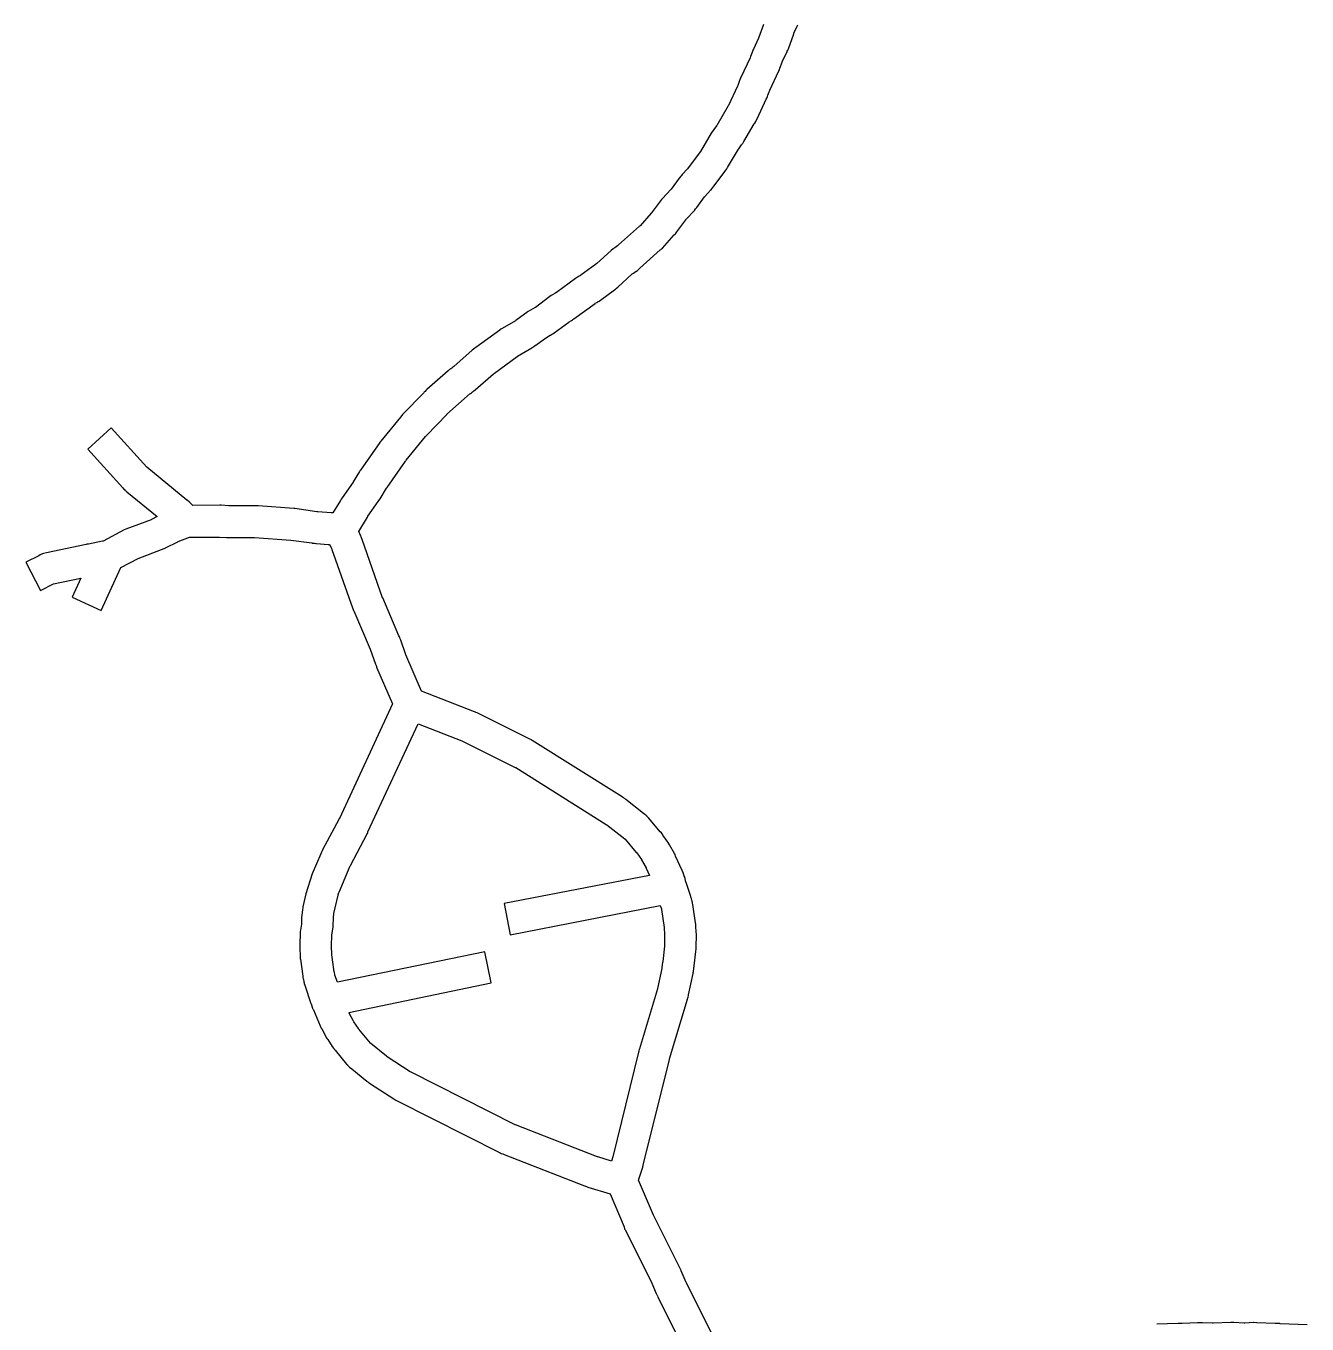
# Model space of a CAD drawing. Extents: x -48 to 255, y 1889 to 2265.
# Drawn here: x -28.9 to 39.7, y 2026.4 to 2096 of the extents above; entities that cross this region are included whole.
import ezdxf

# ---------------------------------------------------------------- set-up
doc = ezdxf.new("R2010")
doc.units = 0
doc.layers.get('0').update_dxf_attribs({"linetype": 'CONTINUOUS'})

msp = doc.modelspace()

# ---------------------------------------------------------------- linework, layer by layer
at = {"color": 7}
for points in [[(10.584245, 2096.071281), (10.32578, 2095.354044), (10.319328, 2095.341141), (10.047941, 2094.766057), (10.015618, 2094.707896), (10.009167, 2094.688376), (9.957474, 2094.546217), (9.957474, 2094.5396), (9.89932, 2094.371602), (9.866997, 2094.294054), (9.369452, 2093.24081), (9.343613, 2093.1891), (9.337162, 2093.163295), (9.285469, 2093.027587), (9.207931, 2092.801428), (9.194996, 2092.769006), (8.710374, 2091.741607), (8.697438, 2091.722087), (8.083584, 2090.675305), (8.064197, 2090.655785), (7.92204, 2090.455465), (7.883269, 2090.403755), (7.870334, 2090.384236), (7.792796, 2090.261463), (7.204788, 2089.272834), (7.191852, 2089.253315), (6.519843, 2088.348686), (6.513392, 2088.342069), (6.229082, 2088.038362), (6.190311, 2087.993137), (6.170924, 2087.973618), (6.157988, 2087.954098), (6.067525, 2087.837777), (5.641057, 2087.262692), (5.62167, 2087.243173), (5.175818, 2086.752088), (5.162882, 2086.739185), (5.124112, 2086.69396), (5.072419, 2086.629348), (5.020726, 2086.558284), (4.594258, 2085.9832), (4.574871, 2085.963681), (3.97394, 2085.298133), (3.941618, 2085.272328), (2.823756, 2084.264312), (2.75914, 2084.212603), (2.616984, 2084.109217), (2.55883, 2084.070443), (2.539446, 2084.05754), (2.429599, 2083.960605), (1.654176, 2083.267254), (1.58956, 2083.215544), (0.807703, 2082.653383), (0.781855, 2082.633863), (0.704315, 2082.595089), (0.659084, 2082.562667), (0.646162, 2082.556051), (0.626778, 2082.543148), (0.510469, 2082.459149), (-0.510468, 2081.716063), (-0.529852, 2081.703161), (-0.588006, 2081.664387), (-0.710777, 2081.593323), (-0.781855, 2081.548098), (-0.852933, 2081.496389), (-1.63479, 2080.921304), (-1.647713, 2080.914688), (-2.022487, 2080.69498), (-2.067718, 2080.662558), (-2.080641, 2080.655941), (-2.100024, 2080.643039), (-2.222795, 2080.552588), (-2.681571, 2080.223043), (-2.707419, 2080.203524), (-3.418198, 2079.783515), (-3.476352, 2079.751094), (-3.540968, 2079.71232), (-3.547419, 2079.705703), (-4.826821, 2078.768767), (-4.884975, 2078.729994), (-4.94313, 2078.684768), (-5.014206, 2078.620156), (-6.002835, 2077.754297), (-6.060989, 2077.709072), (-6.112682, 2077.670298), (-6.170836, 2077.631524), (-6.228991, 2077.586299), (-6.300067, 2077.521687), (-7.443794, 2076.514853), (-7.495487, 2076.469628), (-7.54718, 2076.417918), (-7.592412, 2076.372693), (-7.611799, 2076.346888), (-8.749045, 2075.177332), (-8.787816, 2075.125622), (-8.852431, 2075.041623), (-9.9186, 2073.755759), (-9.9186, 2073.749143), (-9.950922, 2073.710369), (-9.957374, 2073.703752), (-9.970309, 2073.684233), (-11.010631, 2072.204522), (-11.042954, 2072.152813), (-11.062341, 2072.120391), (-11.391883, 2071.56469), (-11.398334, 2071.558073), (-11.97988, 2070.718063), (-12.031573, 2070.646999), (-12.063896, 2070.601774), (-12.076832, 2070.575969), (-12.483914, 2069.90396), (-12.490366, 2069.90396), (-12.496817, 2069.90396), (-12.54851, 2069.910576), (-12.580832, 2069.910576), (-13.291611, 2069.962286), (-13.343304, 2069.968903), (-14.525782, 2070.136901), (-14.583936, 2070.143518), (-16.483655, 2070.279226), (-16.561193, 2070.285843), (-16.632269, 2070.285843), (-16.651656, 2070.285843), (-16.735659, 2070.285843), (-18.05383, 2070.279226), (-18.060281, 2070.279226), (-18.473826, 2070.311648), (-18.544902, 2070.311648), (-19.985845, 2070.298745), (-20.115079, 2070.42797), (-20.173233, 2070.486131), (-20.28308, 2070.583065), (-20.302467, 2070.589682), (-22.447727, 2072.353706), (-24.360369, 2074.466655), (-25.620386, 2073.329408), (-23.740052, 2071.248765), (-23.701282, 2071.197056), (-23.688346, 2071.184153), (-23.675411, 2071.171251), (-23.630179, 2071.126026), (-23.617243, 2071.113123), (-23.58492, 2071.087318), (-23.520305, 2071.035608), (-21.904899, 2069.710974), (-22.202134, 2069.555911), (-22.227972, 2069.543008), (-23.571991, 2069.039004), (-23.668916, 2068.993779), (-24.7997, 2068.399308), (-24.806152, 2068.399308), (-24.825539, 2068.392691), (-25.581549, 2068.231144), (-25.607387, 2068.231144), (-25.626774, 2068.231144), (-25.626774, 2068.224527), (-25.659097, 2068.224527), (-25.697868, 2068.217911), (-27.836666, 2067.759135), (-27.985284, 2067.726713), (-28.036977, 2067.707193), (-28.082209, 2067.694291), (-28.08866, 2067.687674), (-28.140353, 2067.668155), (-28.166191, 2067.655252), (-28.243729, 2067.610027), (-28.928661, 2067.261098), (-28.153266, 2065.749079), (-27.455411, 2066.104469), (-25.98216, 2066.414627), (-26.447397, 2065.387228), (-24.903068, 2064.682909), (-23.849823, 2066.976789), (-22.92581, 2067.461409), (-21.659331, 2067.939569), (-21.607638, 2067.959088), (-21.575316, 2067.971991), (-21.478391, 2068.0237), (-21.452553, 2068.036603), (-20.799928, 2068.359697), (-20.77409, 2068.372599), (-20.166697, 2068.598758), (-18.564214, 2068.611661), (-18.18944, 2068.585856), (-18.105437, 2068.579239), (-17.943897, 2068.579239), (-16.68388, 2068.585856), (-16.677429, 2068.585856), (-14.738941, 2068.450147), (-13.614618, 2068.295085), (-13.588779, 2068.288468), (-13.530625, 2068.281851), (-13.524174, 2068.281851), (-13.472481, 2068.275234), (-13.394943, 2068.268618), (-13.356172, 2068.268618), (-12.729394, 2068.216908), (-12.677701, 2068.210291), (-12.638931, 2068.203675), (-12.554928, 2068.003354), (-12.541993, 2067.970932), (-12.535541, 2067.951413), (-11.424142, 2064.811065), (-11.398303, 2064.733517), (-11.378916, 2064.675356), (-11.365981, 2064.655837), (-10.480738, 2062.601039), (-10.196425, 2061.80626), (-10.170587, 2061.728712), (-10.1512, 2061.670551), (-10.138264, 2061.644746), (-9.291791, 2059.680411), (-12.134907, 2053.535407), (-12.141358, 2053.52879), (-12.160745, 2053.483565), (-13.033065, 2051.848772), (-13.065387, 2051.790612), (-13.09771, 2051.719548), (-13.130033, 2051.635549), (-13.588808, 2050.562918), (-13.931274, 2049.496752), (-14.086353, 2048.798895), (-14.086353, 2048.792278), (-14.099289, 2048.727666), (-14.112225, 2048.650118), (-14.112225, 2048.643501), (-14.118676, 2048.617696), (-14.125127, 2048.520761), (-14.138063, 2048.4626), (-14.138063, 2048.449698), (-14.144514, 2048.385086), (-14.150966, 2048.346312), (-14.157417, 2048.217088), (-14.157417, 2048.204185), (-14.163868, 2047.945736), (-14.170319, 2047.874673), (-14.215551, 2047.545128), (-14.228487, 2047.474065), (-14.228487, 2047.454545), (-14.228487, 2047.441643), (-14.228487, 2047.415838), (-14.234938, 2047.383416), (-14.234938, 2047.370513), (-14.254325, 2046.814816), (-14.260776, 2046.801913), (-14.260776, 2046.73085), (-14.260776, 2046.659786), (-14.254325, 2046.562852), (-14.234938, 2046.168691), (-14.234938, 2046.097628), (-14.228487, 2046.026564), (-14.228487, 2046.013662), (-14.222036, 2045.994142), (-14.092801, 2045.076591), (-14.08635, 2045.005527), (-14.073414, 2044.934464), (-14.060479, 2044.89569), (-14.054027, 2044.856916), (-14.047576, 2044.831111), (-14.034641, 2044.766499), (-14.028189, 2044.746979), (-14.028189, 2044.740363), (-14.015254, 2044.695137), (-13.982931, 2044.604687), (-13.65985, 2043.62252), (-13.653399, 2043.590098), (-13.575861, 2043.363939), (-13.56941, 2043.34442), (-13.562959, 2043.337803), (-13.543572, 2043.299029), (-13.530636, 2043.273224), (-13.168785, 2042.426752), (-13.142947, 2042.36214), (-13.110624, 2042.291077), (-13.065392, 2042.213529), (-12.852159, 2041.812907), (-12.839223, 2041.800004), (-12.806901, 2041.748295), (-12.755208, 2041.677231), (-12.516126, 2041.31538), (-12.503191, 2041.295861), (-12.46442, 2041.244152), (-12.419188, 2041.179539), (-12.412737, 2041.172923), (-12.373966, 2041.127698), (-12.361031, 2041.108178), (-11.753638, 2040.371554), (-11.701945, 2040.326328), (-11.695494, 2040.313426), (-11.643801, 2040.261716), (-11.60503, 2040.222942), (-11.585643, 2040.203423), (-11.475796, 2040.112973), (-10.661631, 2039.453886), (-10.648695, 2039.440983), (-10.603463, 2039.408562), (-10.584076, 2039.389042), (-10.538845, 2039.35662), (-10.532393, 2039.35662), (-10.461317, 2039.311395), (-9.227146, 2038.510155), (-9.181914, 2038.477733), (-9.156076, 2038.464831), (-9.104383, 2038.432409), (-9.033306, 2038.399987), (-3.515077, 2035.608564), (-3.463384, 2035.582759), (-3.385846, 2035.550337), (-3.301845, 2035.517915), (0.988675, 2033.850816), (1.008059, 2033.837914), (1.143753, 2033.786204), (1.169601, 2033.779588), (2.365002, 2033.411272), (3.114551, 2031.647248), (3.127473, 2031.608474), (3.140396, 2031.5697), (3.146857, 2031.563084), (3.166241, 2031.511374), (3.179163, 2031.485569), (4.600721, 2028.648914), (4.607172, 2028.636012), (4.846254, 2028.080311), (4.878576, 2028.002763), (4.885028, 2027.989861), (4.904415, 2027.944636), (4.930253, 2027.886475), (6.42935, 2024.901202)], [(8.025323, 2025.520129), (6.455148, 2028.647555), (6.448697, 2028.667074), (6.177309, 2029.28739), (6.164374, 2029.326164), (6.151438, 2029.364938), (6.144987, 2029.371555), (6.106216, 2029.449103), (4.710505, 2032.234064), (4.691118, 2032.279289), (3.896338, 2034.153164), (4.122493, 2034.851018), (4.128945, 2034.870537), (4.128945, 2034.877154), (4.14188, 2034.928863), (4.148331, 2034.961285), (5.544043, 2040.602285), (5.556979, 2040.634707), (5.556979, 2040.647609), (6.519761, 2043.846115), (6.539148, 2043.910727), (6.545599, 2043.930246), (6.545599, 2043.936863), (6.577922, 2044.079023), (6.577922, 2044.08564), (6.817003, 2045.222886), (6.817003, 2045.242405), (6.823454, 2045.28763), (6.829906, 2045.300533), (6.829906, 2045.30715), (6.855744, 2045.500986), (6.855744, 2045.526791), (6.855744, 2045.533408), (6.862195, 2045.546311), (6.862195, 2045.559213), (6.868647, 2045.585018), (6.875098, 2045.61744), (6.875098, 2045.630343), (6.965561, 2046.405738), (6.965561, 2046.41864), (6.978497, 2046.528478), (6.978497, 2046.5609), (6.978497, 2046.573802), (6.978497, 2046.657801), (6.997884, 2047.271656), (6.997884, 2047.284559), (6.991433, 2047.34272), (6.991433, 2047.355622), (6.984981, 2047.439621), (6.965594, 2047.762715), (6.965594, 2047.782234), (6.959143, 2047.846847), (6.959143, 2047.866366), (6.952692, 2047.924527), (6.952692, 2047.931143), (6.952692, 2047.944046), (6.797613, 2048.926213), (6.791162, 2048.990825), (6.78471, 2049.010345), (6.771775, 2049.068505), (6.771775, 2049.075122), (6.765323, 2049.088025), (6.765323, 2049.100927), (6.765323, 2049.11383), (6.752388, 2049.159055), (6.733001, 2049.230118), (6.726549, 2049.249638), (6.700711, 2049.320701), (6.69426, 2049.34022), (6.474565, 2049.992846), (6.416411, 2050.180231), (6.384089, 2050.309455), (6.371153, 2050.374068), (6.364702, 2050.393587), (6.345315, 2050.445296), (6.345315, 2050.458199), (6.332379, 2050.490621), (6.325928, 2050.497238), (6.325928, 2050.51014), (6.325928, 2050.516757), (6.306541, 2050.568466), (6.30009, 2050.581369), (6.293638, 2050.594272), (6.274251, 2050.652432), (6.274251, 2050.659049), (6.235481, 2050.736597), (5.880091, 2051.518453), (5.854253, 2051.583065), (5.847802, 2051.595968), (5.821964, 2051.647678), (5.815512, 2051.654294), (5.557047, 2052.11307), (5.524725, 2052.171231), (5.511789, 2052.19075), (5.479466, 2052.242427), (5.427773, 2052.31349), (5.201618, 2052.636584), (5.169295, 2052.688293), (5.15636, 2052.707813), (5.117589, 2052.753038), (5.059435, 2052.81765), (4.44558, 2053.541352), (4.406809, 2053.586577), (4.387423, 2053.606097), (4.348652, 2053.644871), (4.348652, 2053.651487), (4.316329, 2053.677293), (4.303394, 2053.690195), (4.284007, 2053.709714), (4.238775, 2053.748488), (4.167698, 2053.800198), (3.211378, 2054.549745), (3.172608, 2054.582167), (3.14676, 2054.601686), (3.101528, 2054.634108), (3.095067, 2054.634108), (3.030451, 2054.679333), (3.011067, 2054.68595), (-1.809256, 2057.711518), (-1.860949, 2057.74394), (-1.880332, 2057.756842), (-1.932025, 2057.782648), (-2.009565, 2057.821421), (-4.762218, 2059.184827), (-4.826833, 2059.217249), (-4.839769, 2059.223865), (-4.891462, 2059.24967), (-7.734577, 2060.361072), (-8.568128, 2062.293097), (-8.581063, 2062.325519), (-8.587515, 2062.345038), (-8.84598, 2063.081663), (-8.871818, 2063.165662), (-8.897656, 2063.223823), (-8.917043, 2063.269048), (-8.942881, 2063.320758), (-9.815201, 2065.356169), (-9.821652, 2065.362785), (-10.920129, 2068.483753), (-10.945967, 2068.567752), (-10.965354, 2068.619462), (-10.978289, 2068.651884), (-10.984741, 2068.6585), (-11.094588, 2068.916982), (-10.635813, 2069.672994), (-10.60349, 2069.718219), (-10.60349, 2069.724836), (-10.054252, 2070.513153), (-9.97025, 2070.635926), (-9.957314, 2070.655445), (-9.950863, 2070.668348), (-9.614858, 2071.224049), (-9.608407, 2071.236951), (-9.582568, 2071.275725), (-8.600401, 2072.677898), (-8.581014, 2072.697417), (-8.561627, 2072.729839), (-7.521305, 2073.996316), (-7.501919, 2074.015835), (-7.47608, 2074.048257), (-6.384065, 2075.179042), (-6.37113, 2075.191945), (-5.124036, 2076.296885), (-5.104649, 2076.309788), (-5.065878, 2076.335593), (-5.052943, 2076.34221), (-4.994788, 2076.387435), (-4.988337, 2076.394052), (-4.943105, 2076.432825), (-4.93017, 2076.439442), (-4.859093, 2076.504054), (-3.883387, 2077.356987), (-3.844617, 2077.382793), (-3.82523, 2077.402312), (-2.603982, 2078.294015), (-2.59106, 2078.300632), (-1.828588, 2078.759408), (-1.80274, 2078.772311), (-1.770431, 2078.79183), (-1.725199, 2078.824252), (-1.705815, 2078.837154), (-1.628276, 2078.888864), (-1.615353, 2078.901767), (-1.150116, 2079.237773), (-0.839958, 2079.425158), (-0.820575, 2079.431775), (-0.768882, 2079.464196), (-0.697804, 2079.50297), (-0.626726, 2079.561131), (0.155131, 2080.136216), (0.168055, 2080.142832), (0.303749, 2080.22038), (0.361903, 2080.252802), (0.374826, 2080.265705), (0.407135, 2080.285224), (0.426519, 2080.298126), (0.43298, 2080.304743), (1.563765, 2081.12537), (1.576687, 2081.138273), (1.660688, 2081.183498), (1.718843, 2081.21592), (1.738226, 2081.228822), (1.783458, 2081.261244), (1.854536, 2081.312954), (2.604085, 2081.862193), (2.655778, 2081.894615), (2.675161, 2081.914134), (2.720393, 2081.952908), (2.785009, 2082.011069), (3.560404, 2082.708926), (3.592727, 2082.734732), (3.62505, 2082.760537), (3.767206, 2082.857472), (3.780142, 2082.864088), (3.831835, 2082.902862), (3.851222, 2082.915765), (3.896454, 2082.954539), (3.954608, 2083.012699), (5.059546, 2084.001328), (5.078933, 2084.01423), (5.104771, 2084.040036), (5.124158, 2084.052938), (5.16939, 2084.098163), (5.809091, 2084.802479), (5.847862, 2084.841253), (5.867249, 2084.860772), (5.906019, 2084.912448), (5.951251, 2084.97706), (6.429412, 2085.610299), (6.435863, 2085.623202), (6.9011, 2086.120748), (6.914036, 2086.140267), (6.952806, 2086.191977), (7.004499, 2086.256589), (7.010951, 2086.269492), (7.430957, 2086.838115), (7.450344, 2086.857634), (7.773424, 2087.213024), (7.78636, 2087.225927), (7.82513, 2087.271152), (7.928516, 2087.40686), (8.535909, 2088.221023), (8.57468, 2088.266248), (8.587615, 2088.285767), (8.619938, 2088.337477), (8.658709, 2088.40854), (9.253178, 2089.40363), (9.266114, 2089.423149), (9.414732, 2089.62347), (9.453502, 2089.67518), (9.466438, 2089.694699), (9.498761, 2089.746408), (9.537531, 2089.817472), (10.093231, 2090.754411), (10.119069, 2090.786833), (10.170762, 2090.877283), (10.183698, 2090.896802), (10.183698, 2090.903419), (10.248313, 2091.026192), (10.248313, 2091.032809), (10.732935, 2092.07313), (10.739387, 2092.079747), (10.765225, 2092.137908), (10.797548, 2092.215455), (10.823386, 2092.293003), (10.888001, 2092.473937), (10.907388, 2092.512711), (10.920324, 2092.551485), (11.404946, 2093.591806), (11.411397, 2093.598423), (11.437235, 2093.656584), (11.469558, 2093.734132), (11.585867, 2094.063677), (11.592318, 2094.070293), (11.857244, 2094.638917), (11.863695, 2094.645533), (11.889534, 2094.703694), (11.895985, 2094.723213), (11.902436, 2094.742733), (11.921823, 2094.775155), (11.921823, 2094.781771), (12.206133, 2095.576553), (12.219069, 2095.608975), (12.399993, 2095.990213), (12.399993, 2095.99683), (12.425831, 2096.054991)], [(39.710941, 2026.395724), (38.276459, 2026.453885), (38.250654, 2026.460502), (38.108494, 2026.467119), (38.082689, 2026.467119), (38.056884, 2026.460502), (38.031078, 2026.460502), (38.005273, 2026.460502), (37.029567, 2026.499276), (37.003762, 2026.505892), (36.861602, 2026.512509), (36.835797, 2026.512509), (36.383482, 2026.486704), (36.35106, 2026.486704), (35.788898, 2026.512509), (35.711351, 2026.519126), (35.6209, 2026.519126), (34.690426, 2026.480352), (34.625814, 2026.480352), (34.102423, 2026.499871), (34.018423, 2026.506488), (33.850425, 2026.499871), (33.023337, 2026.467449), (32.939334, 2026.467449), (32.913496, 2026.467449), (32.894109, 2026.467449), (32.881174, 2026.467449), (32.810097, 2026.460833), (31.659927, 2026.422059)]]:
    msp.add_lwpolyline(points, dxfattribs=at)
msp.add_lwpolyline([(-7.915493, 2058.603225), (-5.582846, 2057.692134), (-5.576394, 2057.692134), (-2.713894, 2056.270575), (-2.688045, 2056.257672), (2.164636, 2053.201323), (2.190485, 2053.188421), (3.153267, 2052.432409), (3.159728, 2052.425792), (3.172651, 2052.41289), (3.773582, 2051.708571), (3.792969, 2051.682766), (4.044973, 2051.327376), (4.044973, 2051.320759), (4.303438, 2050.881367), (4.303438, 2050.87475), (4.484365, 2050.48059), (-3.308353, 2048.968937), (-2.985271, 2047.301838), (5.059454, 2048.85909), (5.111147, 2048.723381), (5.117598, 2048.697576), (5.124049, 2048.658802), (5.272667, 2047.683096), (5.272667, 2047.663577), (5.292054, 2047.32111), (5.292054, 2047.314493), (5.279119, 2046.687715), (5.279119, 2046.681099), (5.188655, 2045.866933), (5.188655, 2045.860316), (5.188655, 2045.847414), (5.175719, 2045.795704), (5.162784, 2045.718156), (5.162784, 2045.71154), (5.136945, 2045.511219), (5.136945, 2045.4917), (4.917251, 2044.412607), (4.9108, 2044.399705), (3.948017, 2041.188277), (3.935082, 2041.162472), (3.902759, 2041.052634), (3.896308, 2041.01386), (2.51352, 2035.40517), (2.507059, 2035.392267), (2.435981, 2035.17256), (1.705817, 2035.398719), (1.686433, 2035.405335), (1.647663, 2035.418238), (-2.69455, 2037.104724), (-2.713933, 2037.111341), (-8.296779, 2039.935069), (-8.33555, 2039.954589), (-9.569721, 2040.76229), (-9.608491, 2040.788095), (-10.442041, 2041.466565), (-10.467879, 2041.492371), (-11.088195, 2042.241918), (-11.107582, 2042.267723), (-11.359586, 2042.636035), (-11.378973, 2042.674809), (-11.39836, 2042.700614), (-11.611593, 2043.094775), (-11.618045, 2043.107677), (-11.63098, 2043.140099), (-3.999799, 2044.723199), (-4.342213, 2046.390748), (-12.244783, 2044.749497), (-12.374017, 2045.137193), (-12.374017, 2045.150096), (-12.40634, 2045.292255), (-12.412791, 2045.318061), (-12.535561, 2046.229148), (-12.542012, 2046.26157), (-12.561399, 2046.668653), (-12.561399, 2046.707427), (-12.561399, 2046.739848), (-12.542012, 2047.237395), (-12.535561, 2047.276169), (-12.477406, 2047.728484), (-12.470955, 2047.793096), (-12.470955, 2047.805998), (-12.470955, 2047.812615), (-12.458019, 2048.168005), (-12.451568, 2048.206779), (-12.451568, 2048.245553), (-12.432181, 2048.4071), (-12.42573, 2048.432905), (-12.206035, 2049.421533), (-12.199584, 2049.447338), (-12.160814, 2049.56366), (-12.154362, 2049.583179), (-11.559893, 2050.991813), (-11.546957, 2051.011332), (-10.642329, 2052.710741), (-10.642329, 2052.717357), (-10.635878, 2052.73026), (-10.616491, 2052.775485), (-10.603555, 2052.807907)], close=True, dxfattribs=at)

doc.saveas('drawing.dxf')
